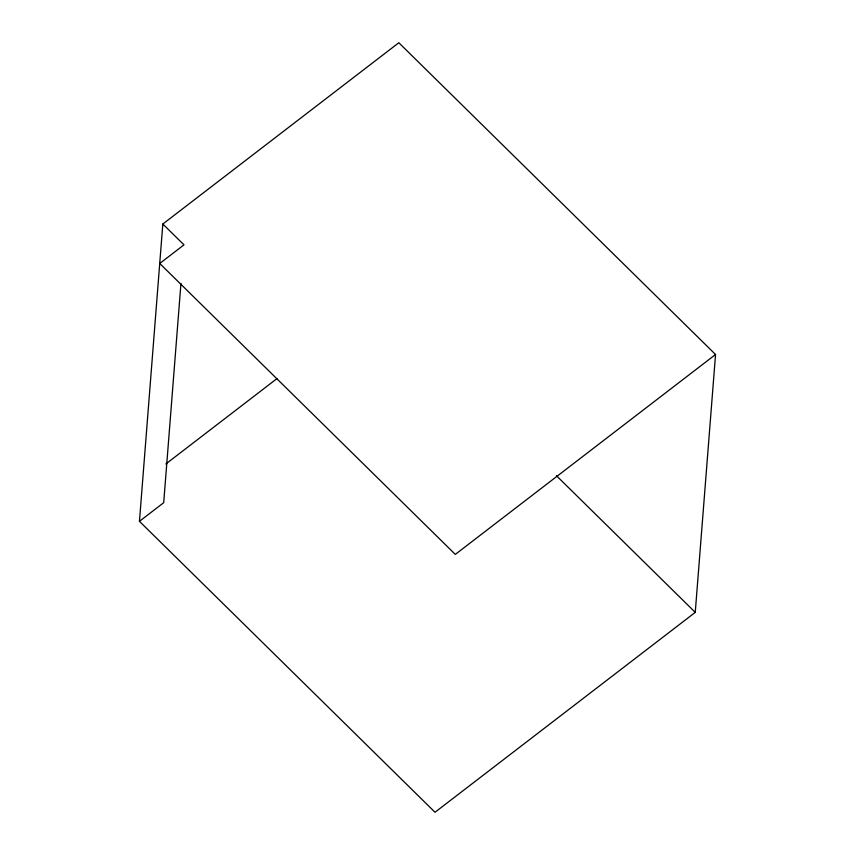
<?xml version="1.0" encoding="UTF-8"?>
<svg xmlns="http://www.w3.org/2000/svg" width="855" height="855" viewBox="0 0 855 855"><rect width="100%" height="100%" fill="white"/><g stroke="black" fill="none" stroke-linecap="round" stroke-linejoin="round"><path stroke-width="1.28" d="M139.451 521.326L162.824 224.021L398.825 42.75L715.55 354.504L695.254 612.362L435.013 812.25L139.451 521.326L163.7 502.697L180.961 283.39M165.817 463.987L276.935 378.637M715.55 354.504L455.309 554.393L159.746 263.468L183.985 244.851L162.824 224.021M556.391 475.669L695.254 612.362"/></g></svg>
